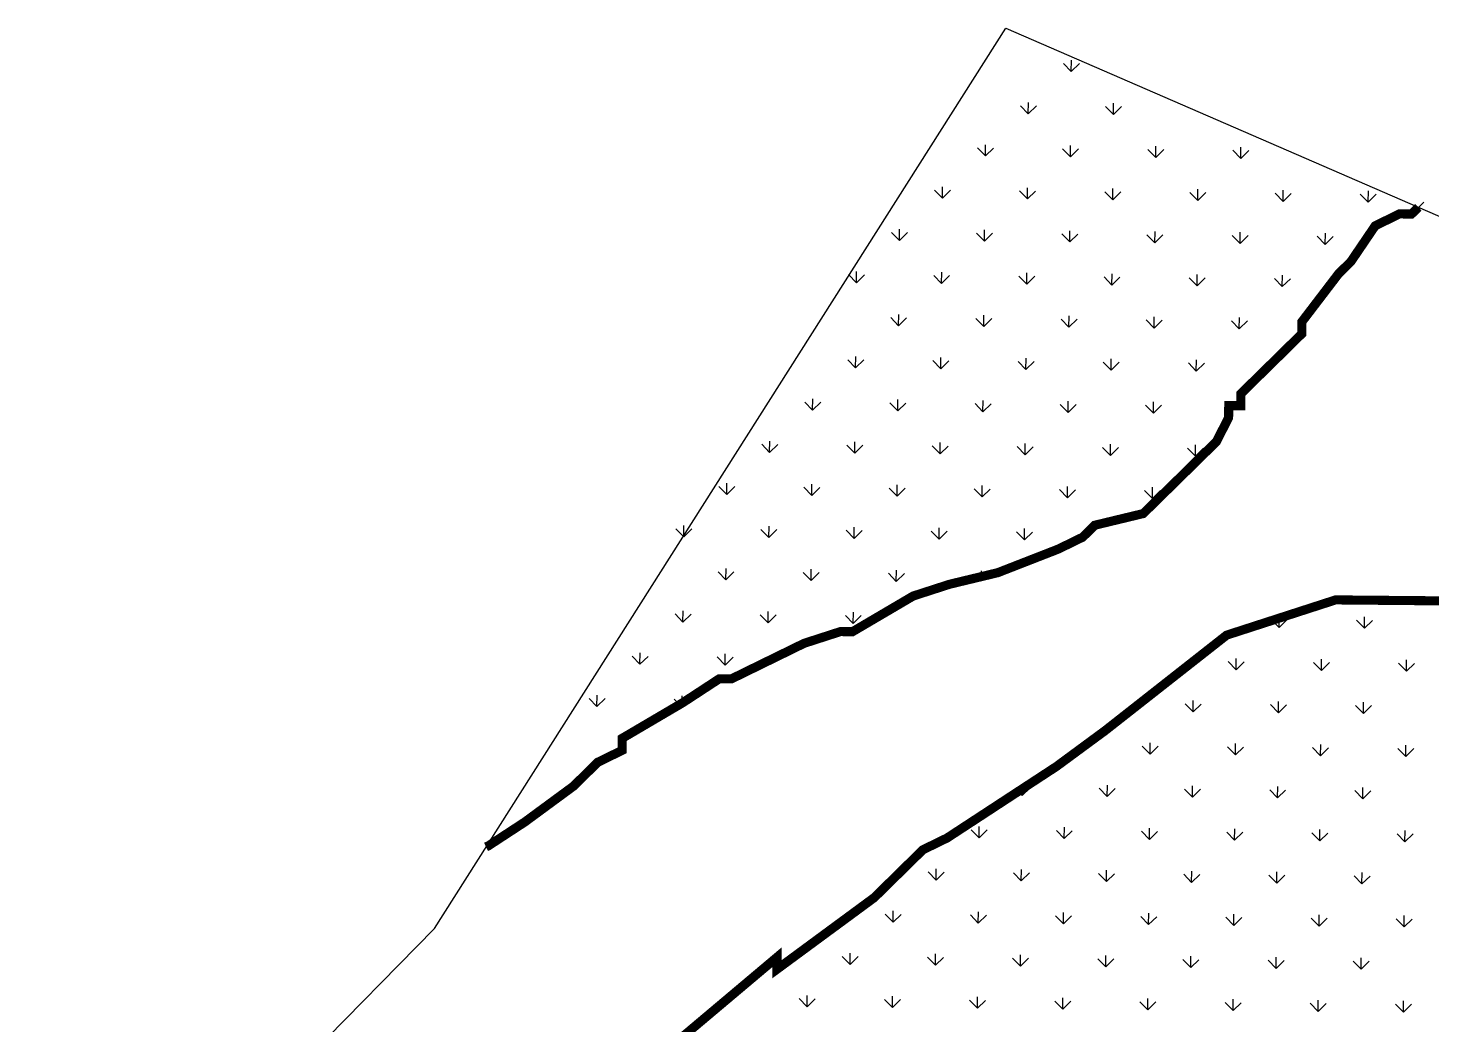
# Model space of a CAD drawing. Header units: metres. Extents: x 295202 to 296901, y 1978172 to 1980028.
# Drawn here: x 295857.5 to 296323.7, y 1979697.2 to 1980028 of the extents above; entities that cross this region are included whole.
import ezdxf

# ---------------------------------------------------------------- set-up
doc = ezdxf.new("R2010")
doc.units = ezdxf.units.M
doc.header["$MEASUREMENT"] = 0
doc.layers.add('MANGROOVES', color=112, linetype='Continuous')
doc.layers.add('VILLAGE BOUNDRY', color=3, linetype='Continuous')

msp = doc.modelspace()

# ---------------------------------------------------------------- linework, layer by layer
at = {"layer": 'MANGROOVES', "linetype": 'Continuous', "lineweight": -2}
for p, q in [((296203.9, 1980013.54), (296201.27, 1980016.22)), ((296203.9, 1980013.54), (296203.93, 1980017.29)), ((296203.9, 1980013.54), (296206.58, 1980016.17)), ((296189.63, 1979999.53), (296187, 1980002.21)), ((296189.63, 1979999.53), (296189.66, 1980003.28)), ((296189.63, 1979999.53), (296192.3, 1980002.16)), ((296217.91, 1979999.27), (296215.28, 1980001.95)), ((296217.91, 1979999.27), (296217.95, 1980003.02)), ((296217.91, 1979999.27), (296220.59, 1980001.9)), ((296175.36, 1979985.52), (296172.73, 1979988.19)), ((296175.36, 1979985.52), (296175.39, 1979989.27)), ((296175.36, 1979985.52), (296178.03, 1979988.15)), ((296203.64, 1979985.26), (296201.01, 1979987.93)), ((296203.64, 1979985.26), (296203.67, 1979989.01)), ((296203.64, 1979985.26), (296206.32, 1979987.89)), ((296231.92, 1979985), (296229.3, 1979987.68)), ((296231.92, 1979985), (296231.96, 1979988.75)), ((296231.92, 1979985), (296234.6, 1979987.63)), ((296260.21, 1979984.74), (296257.58, 1979987.42)), ((296260.21, 1979984.74), (296260.24, 1979988.49)), ((296260.21, 1979984.74), (296262.88, 1979987.37)), ((296161.09, 1979971.51), (296158.46, 1979974.18)), ((296161.09, 1979971.51), (296161.12, 1979975.26)), ((296161.09, 1979971.51), (296163.76, 1979974.13)), ((296189.37, 1979971.25), (296186.74, 1979973.92)), ((296189.37, 1979971.25), (296189.4, 1979975)), ((296189.37, 1979971.25), (296192.05, 1979973.87)), ((296217.65, 1979970.99), (296215.03, 1979973.66)), ((296217.65, 1979970.99), (296217.69, 1979974.74)), ((296217.65, 1979970.99), (296220.33, 1979973.62)), ((296245.94, 1979970.73), (296243.31, 1979973.4)), ((296245.94, 1979970.73), (296245.97, 1979974.48)), ((296245.94, 1979970.73), (296248.61, 1979973.36)), ((296274.22, 1979970.47), (296271.59, 1979973.15)), ((296274.22, 1979970.47), (296274.25, 1979974.22)), ((296274.22, 1979970.47), (296276.89, 1979973.1)), ((296302.5, 1979970.21), (296299.87, 1979972.89)), ((296302.5, 1979970.21), (296302.54, 1979973.96)), ((296302.5, 1979970.21), (296305.18, 1979972.84)), ((296304.82, 1979962.36), (296312.87, 1979966.3)), ((296312.87, 1979966.3), (296316.88, 1979966.26)), ((296316.88, 1979966.26), (296320.93, 1979970.23)), ((296296.7, 1979950.41), (296304.82, 1979962.36)), ((296146.82, 1979957.49), (296144.19, 1979960.17)), ((296146.82, 1979957.49), (296146.85, 1979961.24)), ((296146.82, 1979957.49), (296149.49, 1979960.12)), ((296175.1, 1979957.23), (296172.47, 1979959.91)), ((296175.1, 1979957.24), (296175.13, 1979960.99)), ((296175.1, 1979957.23), (296177.77, 1979959.86)), ((296203.38, 1979956.98), (296200.75, 1979959.65)), ((296203.38, 1979956.98), (296203.42, 1979960.73)), ((296203.38, 1979956.98), (296206.06, 1979959.6)), ((296231.66, 1979956.72), (296229.04, 1979959.39)), ((296231.66, 1979956.72), (296231.7, 1979960.47)), ((296231.66, 1979956.72), (296234.34, 1979959.34)), ((296259.95, 1979956.46), (296257.32, 1979959.13)), ((296259.95, 1979956.46), (296259.98, 1979960.21)), ((296259.95, 1979956.46), (296262.62, 1979959.09)), ((296288.23, 1979956.2), (296285.6, 1979958.87)), ((296288.23, 1979956.2), (296288.26, 1979959.95)), ((296288.23, 1979956.2), (296290.91, 1979958.83)), ((296292.65, 1979946.44), (296296.7, 1979950.41)), ((296132.54, 1979943.48), (296129.92, 1979946.16)), ((296132.54, 1979943.48), (296132.58, 1979947.23)), ((296132.54, 1979943.48), (296135.22, 1979946.11)), ((296160.83, 1979943.22), (296158.2, 1979945.9)), ((296160.83, 1979943.22), (296160.86, 1979946.97)), ((296160.83, 1979943.22), (296163.5, 1979945.85)), ((296189.11, 1979942.96), (296186.48, 1979945.64)), ((296189.11, 1979942.96), (296189.14, 1979946.71)), ((296189.11, 1979942.96), (296191.79, 1979945.59)), ((296217.39, 1979942.7), (296214.77, 1979945.38)), ((296217.39, 1979942.71), (296217.43, 1979946.46)), ((296217.39, 1979942.7), (296220.07, 1979945.33)), ((296245.68, 1979942.45), (296243.05, 1979945.12)), ((296245.68, 1979942.45), (296245.71, 1979946.2)), ((296245.68, 1979942.45), (296248.35, 1979945.07)), ((296273.96, 1979942.19), (296271.33, 1979944.86)), ((296273.96, 1979942.19), (296273.99, 1979945.94)), ((296273.96, 1979942.19), (296276.64, 1979944.81)), ((296280.48, 1979930.51), (296292.65, 1979946.44)), ((296146.56, 1979929.21), (296143.93, 1979931.89)), ((296146.56, 1979929.21), (296146.59, 1979932.96)), ((296146.56, 1979929.21), (296149.23, 1979931.84)), ((296174.84, 1979928.95), (296172.21, 1979931.63)), ((296174.84, 1979928.95), (296174.87, 1979932.7)), ((296174.84, 1979928.95), (296177.52, 1979931.58)), ((296203.12, 1979928.69), (296200.5, 1979931.37)), ((296203.12, 1979928.69), (296203.16, 1979932.44)), ((296203.12, 1979928.69), (296205.8, 1979931.32)), ((296231.41, 1979928.43), (296228.78, 1979931.11)), ((296231.41, 1979928.43), (296231.44, 1979932.18)), ((296231.41, 1979928.43), (296234.08, 1979931.06)), ((296259.69, 1979928.17), (296257.06, 1979930.85)), ((296259.69, 1979928.18), (296259.72, 1979931.93)), ((296259.69, 1979928.17), (296262.36, 1979930.8)), ((296280.44, 1979926.51), (296280.48, 1979930.51)), ((296272.36, 1979918.56), (296280.44, 1979926.51)), ((296132.29, 1979915.2), (296129.66, 1979917.87)), ((296132.29, 1979915.2), (296132.32, 1979918.95)), ((296132.29, 1979915.2), (296134.96, 1979917.83)), ((296160.57, 1979914.94), (296157.94, 1979917.62)), ((296160.57, 1979914.94), (296160.6, 1979918.69)), ((296160.57, 1979914.94), (296163.24, 1979917.57)), ((296188.85, 1979914.68), (296186.22, 1979917.36)), ((296188.85, 1979914.68), (296188.89, 1979918.43)), ((296188.85, 1979914.68), (296191.53, 1979917.31)), ((296217.13, 1979914.42), (296214.51, 1979917.1)), ((296217.13, 1979914.42), (296217.17, 1979918.17)), ((296217.13, 1979914.42), (296219.81, 1979917.05)), ((296245.42, 1979914.16), (296242.79, 1979916.84)), ((296245.42, 1979914.16), (296245.45, 1979917.91)), ((296245.42, 1979914.16), (296248.09, 1979916.79)), ((296260.22, 1979906.65), (296272.36, 1979918.56)), ((296260.19, 1979902.64), (296260.22, 1979906.65)), ((296118.01, 1979901.19), (296115.39, 1979903.86)), ((296118.01, 1979901.19), (296118.05, 1979904.94)), ((296118.01, 1979901.19), (296120.69, 1979903.81)), ((296146.3, 1979900.93), (296143.67, 1979903.6)), ((296146.3, 1979900.93), (296146.33, 1979904.68)), ((296146.3, 1979900.93), (296148.97, 1979903.55)), ((296174.58, 1979900.67), (296171.95, 1979903.34)), ((296174.58, 1979900.67), (296174.61, 1979904.42)), ((296174.58, 1979900.67), (296177.26, 1979903.3)), ((296202.86, 1979900.41), (296200.24, 1979903.09)), ((296202.86, 1979900.41), (296202.9, 1979904.16)), ((296202.86, 1979900.41), (296205.54, 1979903.04)), ((296231.15, 1979900.15), (296228.52, 1979902.83)), ((296231.15, 1979900.15), (296231.18, 1979903.9)), ((296231.15, 1979900.15), (296233.82, 1979902.78)), ((296256.14, 1979898.67), (296256.18, 1979902.68)), ((296256.18, 1979902.68), (296260.19, 1979902.64)), ((296259.45, 1979902.65), (296259.46, 1979903.64)), ((296252.06, 1979890.69), (296256.14, 1979898.67)), ((296103.74, 1979887.17), (296101.12, 1979889.85)), ((296103.74, 1979887.18), (296103.78, 1979890.93)), ((296103.74, 1979887.17), (296106.42, 1979889.8)), ((296132.03, 1979886.92), (296129.4, 1979889.59)), ((296132.03, 1979886.92), (296132.06, 1979890.67)), ((296132.03, 1979886.92), (296134.7, 1979889.54)), ((296160.31, 1979886.66), (296157.68, 1979889.33)), ((296160.31, 1979886.66), (296160.34, 1979890.41)), ((296160.31, 1979886.66), (296162.99, 1979889.28)), ((296188.59, 1979886.4), (296185.97, 1979889.07)), ((296188.59, 1979886.4), (296188.63, 1979890.15)), ((296188.59, 1979886.4), (296191.27, 1979889.02)), ((296216.88, 1979886.14), (296214.25, 1979888.81)), ((296216.88, 1979886.14), (296216.91, 1979889.89)), ((296216.88, 1979886.14), (296219.55, 1979888.77)), ((296245.16, 1979885.88), (296242.53, 1979888.56)), ((296243.97, 1979882.74), (296252.06, 1979890.69)), ((296245.16, 1979885.88), (296245.19, 1979889.63)), ((296245.16, 1979885.88), (296247.83, 1979888.51)), ((296239.93, 1979878.77), (296243.97, 1979882.74)), ((296227.79, 1979866.86), (296239.93, 1979878.77)), ((296089.47, 1979873.16), (296086.84, 1979875.84)), ((296089.47, 1979873.16), (296089.51, 1979876.91)), ((296089.47, 1979873.16), (296092.15, 1979875.79)), ((296117.76, 1979872.9), (296115.13, 1979875.58)), ((296117.76, 1979872.9), (296117.79, 1979876.65)), ((296117.76, 1979872.9), (296120.43, 1979875.53)), ((296146.04, 1979872.64), (296143.41, 1979875.32)), ((296146.04, 1979872.65), (296146.07, 1979876.4)), ((296146.04, 1979872.64), (296148.71, 1979875.27)), ((296174.32, 1979872.39), (296171.69, 1979875.06)), ((296174.32, 1979872.39), (296174.36, 1979876.14)), ((296174.32, 1979872.39), (296177, 1979875.01)), ((296202.6, 1979872.13), (296199.98, 1979874.8)), ((296202.6, 1979872.13), (296202.64, 1979875.88)), ((296202.6, 1979872.13), (296205.28, 1979874.75)), ((296230.89, 1979871.87), (296228.26, 1979874.54)), ((296230.89, 1979871.87), (296230.92, 1979875.62)), ((296230.89, 1979871.87), (296233.56, 1979874.49)), ((296211.72, 1979862.99), (296227.79, 1979866.86)), ((296075.2, 1979859.15), (296072.57, 1979861.83)), ((296075.2, 1979859.15), (296075.24, 1979862.9)), ((296075.2, 1979859.15), (296077.88, 1979861.78)), ((296103.48, 1979858.89), (296100.86, 1979861.57)), ((296103.48, 1979858.89), (296103.52, 1979862.64)), ((296103.48, 1979858.89), (296106.16, 1979861.52)), ((296131.77, 1979858.63), (296129.14, 1979861.31)), ((296131.77, 1979858.63), (296131.8, 1979862.38)), ((296131.77, 1979858.63), (296134.44, 1979861.26)), ((296160.05, 1979858.37), (296157.42, 1979861.05)), ((296160.05, 1979858.37), (296160.08, 1979862.12)), ((296160.05, 1979858.37), (296162.73, 1979861)), ((296188.33, 1979858.11), (296185.71, 1979860.79)), ((296188.33, 1979858.12), (296188.37, 1979861.87)), ((296188.33, 1979858.11), (296191.01, 1979860.74)), ((296199.63, 1979855.09), (296207.68, 1979859.02)), ((296207.68, 1979859.02), (296211.72, 1979862.99)), ((296179.51, 1979847.25), (296199.63, 1979855.09)), ((296089.21, 1979844.88), (296086.59, 1979847.56)), ((296089.21, 1979844.88), (296089.25, 1979848.63)), ((296089.21, 1979844.88), (296091.89, 1979847.51)), ((296117.5, 1979844.62), (296114.87, 1979847.3)), ((296117.5, 1979844.62), (296117.53, 1979848.37)), ((296117.5, 1979844.62), (296120.17, 1979847.25)), ((296145.78, 1979844.36), (296143.15, 1979847.04)), ((296145.78, 1979844.36), (296145.81, 1979848.11)), ((296145.78, 1979844.36), (296148.46, 1979846.99)), ((296163.45, 1979843.39), (296179.51, 1979847.25)), ((296172.6, 1979845.59), (296171.44, 1979846.78)), ((296174.08, 1979845.95), (296174.1, 1979847.85)), ((296176.55, 1979846.54), (296176.74, 1979846.73)), ((296151.39, 1979839.49), (296163.45, 1979843.39)), ((296131.24, 1979827.65), (296151.39, 1979839.49)), ((296291.66, 1979838.21), (296267.54, 1979830.41)), ((296339.76, 1979837.77), (296291.66, 1979838.21)), ((296074.94, 1979830.87), (296072.31, 1979833.54)), ((296074.94, 1979830.87), (296074.98, 1979834.62)), ((296074.94, 1979830.87), (296077.62, 1979833.49)), ((296103.23, 1979830.61), (296100.6, 1979833.28)), ((296103.23, 1979830.61), (296103.26, 1979834.36)), ((296103.23, 1979830.61), (296105.9, 1979833.24)), ((296131.51, 1979830.35), (296128.88, 1979833.03)), ((296131.51, 1979830.35), (296131.54, 1979834.1)), ((296131.51, 1979830.35), (296134.18, 1979832.98)), ((296272.92, 1979829.05), (296270.61, 1979831.41)), ((296272.92, 1979829.06), (296272.95, 1979832.16)), ((296272.92, 1979829.05), (296275.6, 1979831.68)), ((296301.21, 1979828.8), (296298.58, 1979831.47)), ((296301.21, 1979828.8), (296301.24, 1979832.55)), ((296301.21, 1979828.8), (296303.88, 1979831.42)), ((296115.17, 1979823.79), (296127.23, 1979827.69)), ((296127.23, 1979827.69), (296131.24, 1979827.65)), ((296255.48, 1979826.51), (296215.11, 1979794.81)), ((296267.54, 1979830.41), (296255.48, 1979826.51)), ((296091.01, 1979811.98), (296115.17, 1979823.79)), ((296060.67, 1979816.86), (296058.04, 1979819.53)), ((296060.67, 1979816.86), (296060.71, 1979820.61)), ((296060.67, 1979816.86), (296063.35, 1979819.48)), ((296088.95, 1979816.6), (296086.33, 1979819.27)), ((296088.95, 1979816.6), (296088.99, 1979820.35)), ((296088.95, 1979816.6), (296091.63, 1979819.22)), ((296258.65, 1979815.04), (296256.03, 1979817.72)), ((296258.65, 1979815.04), (296258.69, 1979818.79)), ((296258.65, 1979815.04), (296261.33, 1979817.67)), ((296286.94, 1979814.78), (296284.31, 1979817.46)), ((296286.94, 1979814.78), (296286.97, 1979818.53)), ((296286.94, 1979814.78), (296289.61, 1979817.41)), ((296315.22, 1979814.52), (296312.59, 1979817.2)), ((296315.22, 1979814.53), (296315.25, 1979818.28)), ((296315.22, 1979814.52), (296317.89, 1979817.15)), ((296074.91, 1979804.11), (296087, 1979812.02)), ((296087, 1979812.02), (296091.01, 1979811.98)), ((296046.4, 1979802.84), (296043.77, 1979805.52)), ((296046.4, 1979802.84), (296046.43, 1979806.59)), ((296046.4, 1979802.84), (296049.08, 1979805.47)), ((296054.76, 1979792.27), (296074.91, 1979804.11)), ((296073.81, 1979803.47), (296072.06, 1979805.26)), ((296074.7, 1979803.99), (296074.72, 1979806.34)), ((296244.38, 1979801.03), (296241.75, 1979803.71)), ((296244.38, 1979801.03), (296244.42, 1979804.78)), ((296244.38, 1979801.03), (296247.06, 1979803.66)), ((296272.66, 1979800.77), (296270.04, 1979803.45)), ((296272.66, 1979800.77), (296272.7, 1979804.52)), ((296272.66, 1979800.77), (296275.34, 1979803.4)), ((296300.95, 1979800.51), (296298.32, 1979803.19)), ((296300.95, 1979800.51), (296300.98, 1979804.26)), ((296300.95, 1979800.51), (296303.62, 1979803.14)), ((296215.11, 1979794.81), (296198.97, 1979782.93)), ((296054.72, 1979788.26), (296054.76, 1979792.27)), ((296230.11, 1979787.02), (296227.48, 1979789.69)), ((296230.11, 1979787.02), (296230.14, 1979790.77)), ((296230.11, 1979787.02), (296232.79, 1979789.65)), ((296258.39, 1979786.76), (296255.77, 1979789.44)), ((296258.39, 1979786.76), (296258.43, 1979790.51)), ((296258.39, 1979786.76), (296261.07, 1979789.39)), ((296286.68, 1979786.5), (296284.05, 1979789.18)), ((296286.68, 1979786.5), (296286.71, 1979790.25)), ((296286.68, 1979786.5), (296289.35, 1979789.13)), ((296314.96, 1979786.24), (296314.99, 1979789.99)), ((296046.67, 1979784.33), (296054.72, 1979788.26)), ((296314.96, 1979786.24), (296312.33, 1979788.92)), ((296314.96, 1979786.24), (296317.64, 1979788.87)), ((296038.58, 1979776.38), (296046.67, 1979784.33)), ((296198.97, 1979782.93), (296162.68, 1979759.21)), ((296022.44, 1979764.51), (296038.58, 1979776.38)), ((296187.56, 1979773.27), (296190.23, 1979775.89)), ((296187.56, 1979773.27), (296187.58, 1979775.49)), ((296215.84, 1979773.01), (296213.21, 1979775.68)), ((296215.84, 1979773.01), (296215.87, 1979776.76)), ((296215.84, 1979773.01), (296218.52, 1979775.63)), ((296244.12, 1979772.75), (296241.5, 1979775.42)), ((296244.12, 1979772.75), (296244.16, 1979776.5)), ((296244.12, 1979772.75), (296246.8, 1979775.37)), ((296272.41, 1979772.49), (296269.78, 1979775.16)), ((296272.41, 1979772.49), (296272.44, 1979776.24)), ((296272.41, 1979772.49), (296275.08, 1979775.12)), ((296300.69, 1979772.23), (296300.72, 1979775.98)), ((296187.56, 1979773.27), (296186.23, 1979774.61)), ((296300.69, 1979772.23), (296298.06, 1979774.91)), ((296300.69, 1979772.23), (296303.36, 1979774.86)), ((296010.34, 1979756.6), (296022.44, 1979764.51)), ((296173.29, 1979759.25), (296170.66, 1979761.93)), ((296173.29, 1979759.25), (296173.32, 1979763)), ((296173.29, 1979759.25), (296175.96, 1979761.88)), ((296201.57, 1979758.99), (296198.94, 1979761.67)), ((296201.57, 1979759), (296201.6, 1979762.75)), ((296201.57, 1979758.99), (296204.24, 1979761.62)), ((296229.85, 1979758.74), (296227.22, 1979761.41)), ((296229.85, 1979758.74), (296229.89, 1979762.49)), ((296229.85, 1979758.74), (296232.53, 1979761.36)), ((296258.13, 1979758.48), (296255.51, 1979761.15)), ((296258.13, 1979758.48), (296258.17, 1979762.23)), ((296286.42, 1979758.22), (296286.45, 1979761.97)), ((296314.7, 1979757.96), (296314.74, 1979761.71)), ((296009.56, 1979756.22), (296010.34, 1979756.6)), ((296162.68, 1979759.21), (296154.62, 1979755.28)), ((296258.13, 1979758.48), (296260.81, 1979761.1)), ((296286.42, 1979758.22), (296283.79, 1979760.89)), ((296286.42, 1979758.22), (296289.09, 1979760.84)), ((296314.7, 1979757.96), (296312.07, 1979760.63)), ((296314.7, 1979757.96), (296317.38, 1979760.59)), ((296154.62, 1979755.28), (296138.44, 1979739.39)), ((296159.01, 1979745.24), (296156.39, 1979747.92)), ((296159.01, 1979745.24), (296159.05, 1979748.99)), ((296159.01, 1979745.24), (296161.69, 1979747.87)), ((296187.3, 1979744.98), (296184.67, 1979747.66)), ((296187.3, 1979744.98), (296187.33, 1979748.73)), ((296187.3, 1979744.98), (296189.97, 1979747.61)), ((296215.58, 1979744.72), (296212.95, 1979747.4)), ((296215.58, 1979744.72), (296215.61, 1979748.47)), ((296215.58, 1979744.72), (296218.26, 1979747.35)), ((296243.86, 1979744.46), (296241.24, 1979747.14)), ((296243.86, 1979744.47), (296243.9, 1979748.22)), ((296272.15, 1979744.21), (296272.18, 1979747.96)), ((296300.43, 1979743.95), (296300.46, 1979747.7)), ((296243.86, 1979744.46), (296246.54, 1979747.09)), ((296272.15, 1979744.21), (296269.52, 1979746.88)), ((296272.15, 1979744.21), (296274.82, 1979746.83)), ((296300.43, 1979743.95), (296297.8, 1979746.62)), ((296300.43, 1979743.95), (296303.11, 1979746.57)), ((296138.44, 1979739.39), (296106.16, 1979715.63)), ((296144.74, 1979731.23), (296142.12, 1979733.9)), ((296144.74, 1979731.23), (296144.78, 1979734.98)), ((296144.74, 1979731.23), (296147.42, 1979733.86)), ((296173.03, 1979730.97), (296170.4, 1979733.65)), ((296173.03, 1979730.97), (296173.06, 1979734.72)), ((296173.03, 1979730.97), (296175.7, 1979733.6)), ((296201.31, 1979730.71), (296198.68, 1979733.39)), ((296201.31, 1979730.71), (296201.34, 1979734.46)), ((296201.31, 1979730.71), (296203.99, 1979733.34)), ((296229.59, 1979730.45), (296229.63, 1979734.2)), ((296257.88, 1979730.19), (296257.91, 1979733.94)), ((296286.16, 1979729.94), (296286.19, 1979733.69)), ((296314.44, 1979729.68), (296314.48, 1979733.43)), ((296229.59, 1979730.45), (296226.97, 1979733.13)), ((296229.59, 1979730.45), (296232.27, 1979733.08)), ((296257.88, 1979730.19), (296255.25, 1979732.87)), ((296257.88, 1979730.19), (296260.55, 1979732.82)), ((296286.16, 1979729.93), (296283.53, 1979732.61)), ((296286.16, 1979729.93), (296288.83, 1979732.56)), ((296314.44, 1979729.68), (296311.81, 1979732.35)), ((296314.44, 1979729.68), (296317.12, 1979732.3)), ((296106.2, 1979719.64), (296049.65, 1979672.05)), ((296106.16, 1979715.63), (296106.2, 1979719.64)), ((296130.47, 1979717.22), (296127.85, 1979719.89)), ((296130.47, 1979717.22), (296130.51, 1979720.97)), ((296130.47, 1979717.22), (296133.15, 1979719.84)), ((296158.76, 1979716.96), (296156.13, 1979719.63)), ((296158.76, 1979716.96), (296158.79, 1979720.71)), ((296158.76, 1979716.96), (296161.43, 1979719.59)), ((296187.04, 1979716.7), (296184.41, 1979719.37)), ((296187.04, 1979716.7), (296187.07, 1979720.45)), ((296187.04, 1979716.7), (296189.71, 1979719.33)), ((296215.32, 1979716.44), (296215.36, 1979720.19)), ((296243.6, 1979716.18), (296243.64, 1979719.93)), ((296271.89, 1979715.92), (296271.92, 1979719.67)), ((296300.17, 1979715.66), (296300.21, 1979719.41)), ((296215.32, 1979716.44), (296212.69, 1979719.12)), ((296215.32, 1979716.44), (296218, 1979719.07)), ((296243.6, 1979716.18), (296240.98, 1979718.86)), ((296243.6, 1979716.18), (296246.28, 1979718.81)), ((296271.89, 1979715.92), (296269.26, 1979718.6)), ((296271.89, 1979715.92), (296274.56, 1979718.55)), ((296300.17, 1979715.66), (296297.54, 1979718.34)), ((296300.17, 1979715.66), (296302.85, 1979718.29)), ((296087.92, 1979703.46), (296090.59, 1979706.09)), ((296116.2, 1979703.2), (296113.57, 1979705.88)), ((296116.2, 1979703.21), (296116.24, 1979706.96)), ((296116.2, 1979703.2), (296118.88, 1979705.83)), ((296144.48, 1979702.95), (296141.86, 1979705.62)), ((296144.48, 1979702.95), (296144.52, 1979706.7)), ((296144.48, 1979702.95), (296147.16, 1979705.57)), ((296172.77, 1979702.69), (296170.14, 1979705.36)), ((296172.77, 1979702.69), (296172.8, 1979706.44)), ((296172.77, 1979702.69), (296175.44, 1979705.31)), ((296201.05, 1979702.43), (296201.08, 1979706.18)), ((296229.33, 1979702.17), (296229.37, 1979705.92)), ((296257.62, 1979701.91), (296257.65, 1979705.66)), ((296285.9, 1979701.65), (296285.93, 1979705.4)), ((296087.92, 1979703.46), (296087.49, 1979703.9)), ((296087.92, 1979703.46), (296087.93, 1979704.27)), ((296201.05, 1979702.43), (296198.42, 1979705.1)), ((296201.05, 1979702.43), (296203.73, 1979705.06)), ((296229.33, 1979702.17), (296226.71, 1979704.84)), ((296229.33, 1979702.17), (296232.01, 1979704.8)), ((296257.62, 1979701.91), (296254.99, 1979704.59)), ((296257.62, 1979701.91), (296260.29, 1979704.54)), ((296285.9, 1979701.65), (296283.27, 1979704.33)), ((296285.9, 1979701.65), (296288.58, 1979704.28)), ((296314.18, 1979701.39), (296311.56, 1979704.07)), ((296314.18, 1979701.39), (296314.22, 1979705.14)), ((296314.18, 1979701.39), (296316.86, 1979704.02))]:
    msp.add_line(p, q, dxfattribs=at)
at = {"layer": 'MANGROOVES', "linetype": 'Continuous', "lineweight": -2, "const_width": 3.02, "flags": 128}
for points in [[(296009.56, 1979756.22), (296010.34, 1979756.6), (296022.44, 1979764.51), (296038.58, 1979776.38), (296046.67, 1979784.33), (296054.72, 1979788.26), (296054.76, 1979792.27), (296074.91, 1979804.11), (296087, 1979812.02), (296091.01, 1979811.98), (296115.17, 1979823.79), (296127.23, 1979827.69), (296131.24, 1979827.65), (296151.39, 1979839.49), (296163.45, 1979843.39), (296179.51, 1979847.25), (296199.63, 1979855.09), (296207.68, 1979859.02), (296211.72, 1979862.99), (296227.79, 1979866.86), (296239.93, 1979878.77), (296243.97, 1979882.74), (296252.06, 1979890.69), (296256.14, 1979898.67), (296256.18, 1979902.68), (296260.19, 1979902.64), (296260.22, 1979906.65), (296272.36, 1979918.56), (296280.44, 1979926.51), (296280.48, 1979930.51), (296292.65, 1979946.44), (296296.7, 1979950.41), (296304.82, 1979962.36), (296312.87, 1979966.3), (296316.88, 1979966.26), (296319.15, 1979968.49)], [(296339.76, 1979837.77), (296291.66, 1979838.21), (296267.54, 1979830.41), (296255.48, 1979826.51), (296215.11, 1979794.81), (296198.97, 1979782.93), (296162.68, 1979759.21), (296154.62, 1979755.28), (296138.44, 1979739.39), (296106.16, 1979715.63), (296106.2, 1979719.64), (296049.65, 1979672.05)]]:
    msp.add_lwpolyline(points, dxfattribs=at)
at = {"layer": 'VILLAGE BOUNDRY', "color": 3}
for p, q in [((295992.41, 1979729.21), (296182.17, 1980027.97)), ((296182.17, 1980027.97), (296513, 1979884.33)), ((295740.52, 1979472.87), (295992.41, 1979729.21))]:
    msp.add_line(p, q, dxfattribs=at)

doc.saveas('drawing.dxf')
